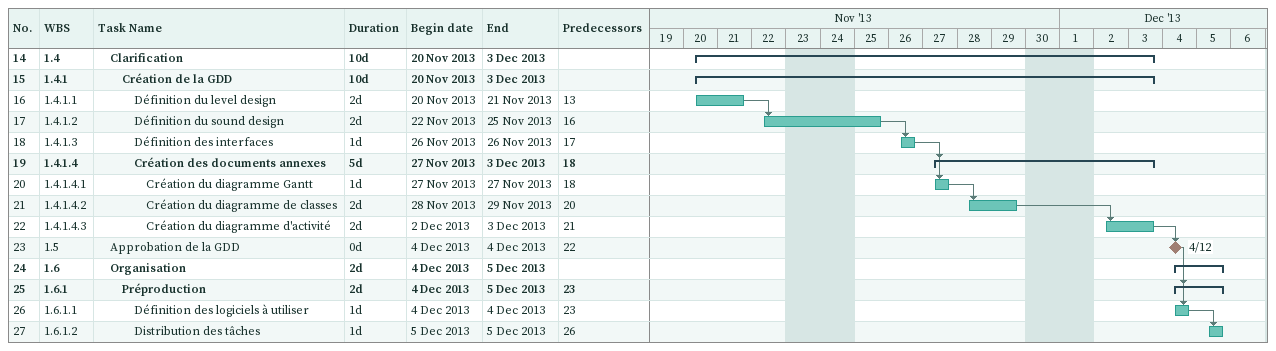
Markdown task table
| ID | WBS | Task | Duration | Start | Finish | Predecessors |
|---|---|---|---|---|---|---|
| 14 | 1.4 | **Clarification** | 10d | 2013-11-20 | 2013-12-03 |  |
| 15 | 1.4.1 | **Création de la GDD** | 10d | 2013-11-20 | 2013-12-03 |  |
| 16 | 1.4.1.1 | Définition du level design | 2d | 2013-11-20 | 2013-11-21 | 13 |
| 17 | 1.4.1.2 | Définition du sound design | 2d | 2013-11-22 | 2013-11-25 | 16 |
| 18 | 1.4.1.3 | Définition des interfaces | 1d | 2013-11-26 | 2013-11-26 | 17 |
| 19 | 1.4.1.4 | **Création des documents annexes** | 5d | 2013-11-27 | 2013-12-03 | 18 |
| 20 | 1.4.1.4.1 | Création du diagramme Gantt | 1d | 2013-11-27 | 2013-11-27 | 18 |
| 21 | 1.4.1.4.2 | Création du diagramme de classes | 2d | 2013-11-28 | 2013-11-29 | 20 |
| 22 | 1.4.1.4.3 | Création du diagramme d'activité | 2d | 2013-12-02 | 2013-12-03 | 21 |
| 23 | 1.5 | Approbation de la GDD | 0d | 2013-12-04 | 2013-12-04 | 22 |
| 24 | 1.6 | **Organisation** | 2d | 2013-12-04 | 2013-12-05 |  |
| 25 | 1.6.1 | **Préproduction** | 2d | 2013-12-04 | 2013-12-05 | 23 |
| 26 | 1.6.1.1 | Définition des logiciels à utiliser | 1d | 2013-12-04 | 2013-12-04 | 23 |
| 27 | 1.6.1.2 | Distribution des tâches | 1d | 2013-12-05 | 2013-12-05 | 26 |
